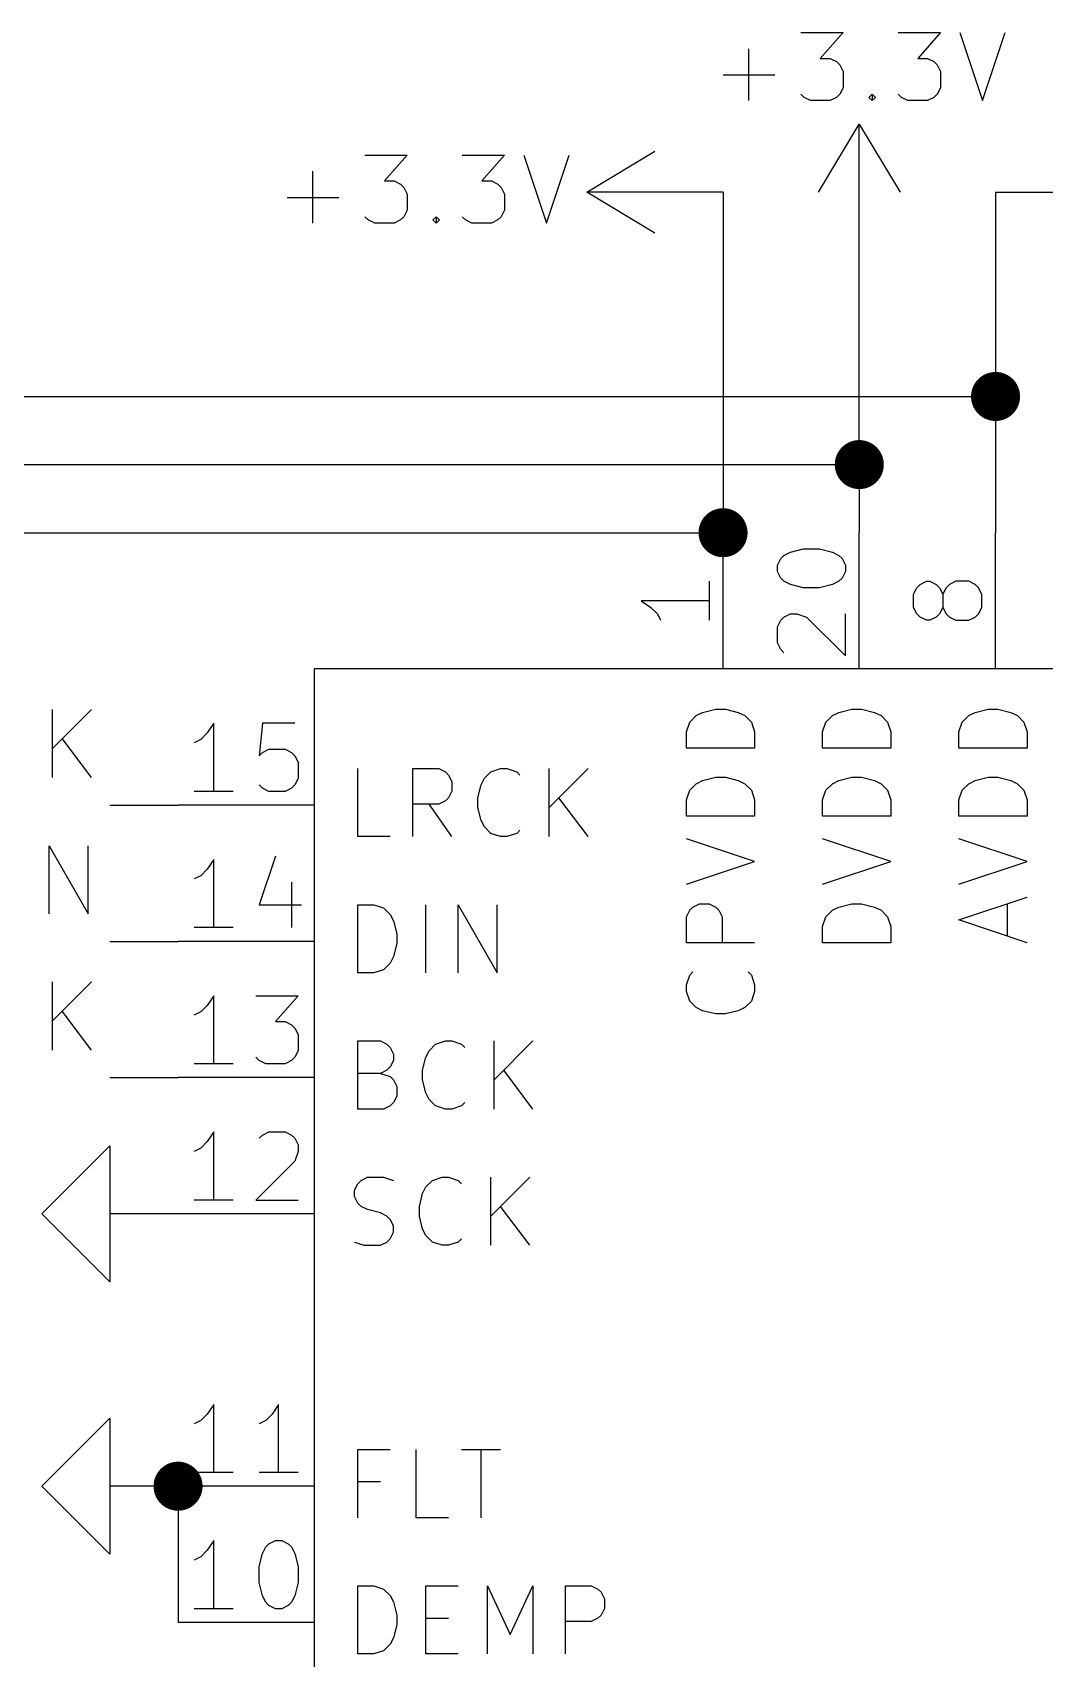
# Model space of a CAD drawing. Header units: inches. Extents: x 0.4 to 16.1, y -11.3 to -0.4.
# Drawn here: x 3.493 to 4.236, y -10.076 to -8.883 of the extents above; entities that cross this region are included whole.
import ezdxf

# ---------------------------------------------------------------- set-up
doc = ezdxf.new("R2010")
doc.units = ezdxf.units.IN
doc.header["$MEASUREMENT"] = 0
for name, color, linetype in [('GREENSIXTYFIVE', 129, 'CONTINUOUS'), ('LIGHTGREEN', 92, 'CONTINUOUS'), ('LIGHTRED', 12, 'CONTINUOUS'), ('RED', 14, 'CONTINUOUS'), ('REDSIX', 19, 'CONTINUOUS'), ('WHITE', 250, 'CONTINUOUS')]:
    doc.layers.add(name, color=color, linetype=linetype)

msp = doc.modelspace()

# ---------------------------------------------------------------- linework, layer by layer
at = {"layer": 'GREENSIXTYFIVE', "linetype": 'CONTINUOUS'}
for p, q in [((4.0571, -8.8828), (4.0881, -8.8828)), ((4.0571, -8.8828), (4.0881, -8.8828)), ((4.0881, -8.8828), (4.0714, -8.9019)), ((4.0881, -8.8828), (4.0714, -8.9019)), ((4.1286, -8.8828), (4.1595, -8.8828)), ((4.1286, -8.8828), (4.1595, -8.8828)), ((4.1595, -8.8828), (4.1429, -8.9019)), ((4.1595, -8.8828), (4.1429, -8.9019)), ((4.1738, -8.8828), (4.1905, -8.9328)), ((4.1738, -8.8828), (4.1905, -8.9328)), ((4.1905, -8.9328), (4.2071, -8.8828)), ((4.1905, -8.9328), (4.2071, -8.8828)), ((4.019, -8.9328), (4.019, -8.8947)), ((4.019, -8.9328), (4.019, -8.8947)), ((4.0714, -8.9019), (4.0786, -8.9019)), ((4.0714, -8.9019), (4.0786, -8.9019)), ((4.0786, -8.9019), (4.0833, -8.9042)), ((4.0786, -8.9019), (4.0833, -8.9042)), ((4.0833, -8.9042), (4.0857, -8.9066)), ((4.0833, -8.9042), (4.0857, -8.9066)), ((4.1429, -8.9019), (4.15, -8.9019)), ((4.1429, -8.9019), (4.15, -8.9019)), ((4.15, -8.9019), (4.1548, -8.9042)), ((4.15, -8.9019), (4.1548, -8.9042)), ((4.1548, -8.9042), (4.1571, -8.9066)), ((4.1548, -8.9042), (4.1571, -8.9066)), ((4, -8.9138), (4.0381, -8.9138)), ((4, -8.9138), (4.0381, -8.9138)), ((4.0857, -8.9066), (4.0881, -8.9114)), ((4.0857, -8.9066), (4.0881, -8.9114)), ((4.0881, -8.9114), (4.0881, -8.9233)), ((4.0881, -8.9114), (4.0881, -8.9233)), ((4.1571, -8.9066), (4.1595, -8.9114)), ((4.1571, -8.9066), (4.1595, -8.9114)), ((4.1595, -8.9114), (4.1595, -8.9233)), ((4.1595, -8.9114), (4.1595, -8.9233)), ((4.0595, -8.9304), (4.0571, -8.928)), ((4.0595, -8.9304), (4.0571, -8.928)), ((4.0857, -8.928), (4.0833, -8.9304)), ((4.0857, -8.928), (4.0833, -8.9304)), ((4.0881, -8.9233), (4.0857, -8.928)), ((4.0881, -8.9233), (4.0857, -8.928)), ((4.1071, -8.9304), (4.1095, -8.928)), ((4.1071, -8.9304), (4.1095, -8.928)), ((4.1095, -8.928), (4.1119, -8.9304)), ((4.1095, -8.928), (4.1095, -8.9328)), ((4.1095, -8.928), (4.1119, -8.9304)), ((4.1095, -8.928), (4.1095, -8.9328)), ((4.131, -8.9304), (4.1286, -8.928)), ((4.131, -8.9304), (4.1286, -8.928)), ((4.1571, -8.928), (4.1548, -8.9304)), ((4.1571, -8.928), (4.1548, -8.9304)), ((4.1595, -8.9233), (4.1571, -8.928)), ((4.1595, -8.9233), (4.1571, -8.928)), ((4.0643, -8.9328), (4.0595, -8.9304)), ((4.0643, -8.9328), (4.0595, -8.9304)), ((4.0786, -8.9328), (4.0643, -8.9328)), ((4.0786, -8.9328), (4.0643, -8.9328)), ((4.0833, -8.9304), (4.0786, -8.9328)), ((4.0833, -8.9304), (4.0786, -8.9328)), ((4.1095, -8.9328), (4.1071, -8.9304)), ((4.1095, -8.9328), (4.1071, -8.9304)), ((4.1119, -8.9304), (4.1095, -8.9328)), ((4.1119, -8.9304), (4.1095, -8.9328)), ((4.1357, -8.9328), (4.131, -8.9304)), ((4.1357, -8.9328), (4.131, -8.9304)), ((4.15, -8.9328), (4.1357, -8.9328)), ((4.15, -8.9328), (4.1357, -8.9328)), ((4.1548, -8.9304), (4.15, -8.9328)), ((4.1548, -8.9304), (4.15, -8.9328)), ((3.7371, -8.9728), (3.7681, -8.9728)), ((3.7371, -8.9728), (3.7681, -8.9728)), ((3.7681, -8.9728), (3.7514, -8.9918)), ((3.7681, -8.9728), (3.7514, -8.9918)), ((3.8086, -8.9728), (3.8395, -8.9728)), ((3.8086, -8.9728), (3.8395, -8.9728)), ((3.8395, -8.9728), (3.8229, -8.9918)), ((3.8395, -8.9728), (3.8229, -8.9918)), ((3.8538, -8.9728), (3.8705, -9.0228)), ((3.8538, -8.9728), (3.8705, -9.0228)), ((3.8705, -9.0228), (3.8871, -8.9728)), ((3.8705, -9.0228), (3.8871, -8.9728)), ((3.699, -9.0228), (3.699, -8.9847)), ((3.699, -9.0228), (3.699, -8.9847)), ((3.7514, -8.9918), (3.7586, -8.9918)), ((3.7514, -8.9918), (3.7586, -8.9918)), ((3.7586, -8.9918), (3.7633, -8.9942)), ((3.7586, -8.9918), (3.7633, -8.9942)), ((3.7633, -8.9942), (3.7657, -8.9966)), ((3.7633, -8.9942), (3.7657, -8.9966)), ((3.7657, -8.9966), (3.7681, -9.0014)), ((3.7657, -8.9966), (3.7681, -9.0014)), ((3.8229, -8.9918), (3.83, -8.9918)), ((3.8229, -8.9918), (3.83, -8.9918)), ((3.83, -8.9918), (3.8348, -8.9942)), ((3.83, -8.9918), (3.8348, -8.9942)), ((3.8348, -8.9942), (3.8371, -8.9966)), ((3.8348, -8.9942), (3.8371, -8.9966)), ((3.8371, -8.9966), (3.8395, -9.0014)), ((3.8371, -8.9966), (3.8395, -9.0014)), ((3.68, -9.0038), (3.7181, -9.0038)), ((3.68, -9.0038), (3.7181, -9.0038)), ((3.7681, -9.0014), (3.7681, -9.0133)), ((3.7681, -9.0014), (3.7681, -9.0133)), ((3.8395, -9.0014), (3.8395, -9.0133)), ((3.8395, -9.0014), (3.8395, -9.0133)), ((3.7395, -9.0204), (3.7371, -9.018)), ((3.7395, -9.0204), (3.7371, -9.018)), ((3.7443, -9.0228), (3.7395, -9.0204)), ((3.7443, -9.0228), (3.7395, -9.0204)), ((3.7586, -9.0228), (3.7443, -9.0228)), ((3.7586, -9.0228), (3.7443, -9.0228)), ((3.7633, -9.0204), (3.7586, -9.0228)), ((3.7633, -9.0204), (3.7586, -9.0228)), ((3.7657, -9.018), (3.7633, -9.0204)), ((3.7657, -9.018), (3.7633, -9.0204)), ((3.7681, -9.0133), (3.7657, -9.018)), ((3.7681, -9.0133), (3.7657, -9.018)), ((3.7871, -9.0204), (3.7895, -9.018)), ((3.7871, -9.0204), (3.7895, -9.018)), ((3.7895, -9.0228), (3.7871, -9.0204)), ((3.7895, -9.0228), (3.7871, -9.0204)), ((3.7895, -9.018), (3.7919, -9.0204)), ((3.7895, -9.018), (3.7895, -9.0228)), ((3.7895, -9.018), (3.7919, -9.0204)), ((3.7895, -9.018), (3.7895, -9.0228)), ((3.7919, -9.0204), (3.7895, -9.0228)), ((3.7919, -9.0204), (3.7895, -9.0228)), ((3.811, -9.0204), (3.8086, -9.018)), ((3.811, -9.0204), (3.8086, -9.018)), ((3.8157, -9.0228), (3.811, -9.0204)), ((3.8157, -9.0228), (3.811, -9.0204)), ((3.83, -9.0228), (3.8157, -9.0228)), ((3.83, -9.0228), (3.8157, -9.0228)), ((3.8348, -9.0204), (3.83, -9.0228)), ((3.8348, -9.0204), (3.83, -9.0228)), ((3.8371, -9.018), (3.8348, -9.0204)), ((3.8371, -9.018), (3.8348, -9.0204)), ((3.8395, -9.0133), (3.8371, -9.018)), ((3.8395, -9.0133), (3.8371, -9.018)), ((3.9803, -9.3843), (3.985, -9.3819)), ((3.9803, -9.3843), (3.985, -9.3819)), ((3.985, -9.3819), (3.9946, -9.3795)), ((3.985, -9.3819), (3.9946, -9.3795)), ((3.9946, -9.3795), (4.0017, -9.3795)), ((3.9946, -9.3795), (4.0017, -9.3795)), ((4.0017, -9.3795), (4.0112, -9.3819)), ((4.0017, -9.3795), (4.0112, -9.3819)), ((4.0112, -9.3819), (4.016, -9.3843)), ((4.0112, -9.3819), (4.016, -9.3843)), ((4.0803, -9.3843), (4.085, -9.3819)), ((4.0803, -9.3843), (4.085, -9.3819)), ((4.085, -9.3819), (4.0946, -9.3795)), ((4.085, -9.3819), (4.0946, -9.3795)), ((4.0946, -9.3795), (4.1017, -9.3795)), ((4.0946, -9.3795), (4.1017, -9.3795)), ((4.1017, -9.3795), (4.1112, -9.3819)), ((4.1017, -9.3795), (4.1112, -9.3819)), ((4.1112, -9.3819), (4.116, -9.3843)), ((4.1112, -9.3819), (4.116, -9.3843)), ((4.1803, -9.3843), (4.185, -9.3819)), ((4.1803, -9.3843), (4.185, -9.3819)), ((4.185, -9.3819), (4.1946, -9.3795)), ((4.185, -9.3819), (4.1946, -9.3795)), ((4.1946, -9.3795), (4.2017, -9.3795)), ((4.1946, -9.3795), (4.2017, -9.3795)), ((4.2017, -9.3795), (4.2112, -9.3819)), ((4.2017, -9.3795), (4.2112, -9.3819)), ((4.2112, -9.3819), (4.216, -9.3843)), ((4.2112, -9.3819), (4.216, -9.3843)), ((3.9731, -9.3962), (3.9755, -9.389)), ((3.9731, -9.3962), (3.9755, -9.389)), ((3.9755, -9.389), (3.9803, -9.3843)), ((3.9755, -9.389), (3.9803, -9.3843)), ((4.016, -9.3843), (4.0208, -9.389)), ((4.016, -9.3843), (4.0208, -9.389)), ((4.0208, -9.389), (4.0231, -9.3962)), ((4.0208, -9.389), (4.0231, -9.3962)), ((4.0731, -9.3962), (4.0755, -9.389)), ((4.0731, -9.3962), (4.0755, -9.389)), ((4.0755, -9.389), (4.0803, -9.3843)), ((4.0755, -9.389), (4.0803, -9.3843)), ((4.116, -9.3843), (4.1208, -9.389)), ((4.116, -9.3843), (4.1208, -9.389)), ((4.1208, -9.389), (4.1231, -9.3962)), ((4.1208, -9.389), (4.1231, -9.3962)), ((4.1731, -9.3962), (4.1755, -9.389)), ((4.1731, -9.3962), (4.1755, -9.389)), ((4.1755, -9.389), (4.1803, -9.3843)), ((4.1755, -9.389), (4.1803, -9.3843)), ((4.216, -9.3843), (4.2208, -9.389)), ((4.216, -9.3843), (4.2208, -9.389)), ((4.2208, -9.389), (4.2231, -9.3962)), ((4.2208, -9.389), (4.2231, -9.3962)), ((3.9731, -9.4081), (3.9731, -9.3962)), ((3.9731, -9.4081), (3.9731, -9.3962)), ((4.0231, -9.3962), (4.0231, -9.4081)), ((4.0231, -9.3962), (4.0231, -9.4081)), ((4.0731, -9.4081), (4.0731, -9.3962)), ((4.0731, -9.4081), (4.0731, -9.3962)), ((4.1231, -9.3962), (4.1231, -9.4081)), ((4.1231, -9.3962), (4.1231, -9.4081)), ((4.1731, -9.4081), (4.1731, -9.3962)), ((4.1731, -9.4081), (4.1731, -9.3962)), ((4.2231, -9.3962), (4.2231, -9.4081)), ((4.2231, -9.3962), (4.2231, -9.4081)), ((4.0231, -9.4081), (3.9731, -9.4081)), ((4.0231, -9.4081), (3.9731, -9.4081)), ((4.1231, -9.4081), (4.0731, -9.4081)), ((4.1231, -9.4081), (4.0731, -9.4081)), ((4.2231, -9.4081), (4.1731, -9.4081)), ((4.2231, -9.4081), (4.1731, -9.4081)), ((3.7319, -9.4731), (3.7319, -9.4231)), ((3.7319, -9.4731), (3.7319, -9.4231)), ((3.7724, -9.4731), (3.7724, -9.4231)), ((3.7724, -9.4231), (3.7914, -9.4231)), ((3.7724, -9.4731), (3.7724, -9.4231)), ((3.7724, -9.4231), (3.7914, -9.4231)), ((3.7914, -9.4231), (3.7962, -9.4255)), ((3.7914, -9.4231), (3.7962, -9.4255)), ((3.7962, -9.4255), (3.7986, -9.4279)), ((3.7962, -9.4255), (3.7986, -9.4279)), ((3.7986, -9.4279), (3.8009, -9.4327)), ((3.7986, -9.4279), (3.8009, -9.4327)), ((3.8248, -9.4303), (3.8295, -9.4255)), ((3.8248, -9.4303), (3.8295, -9.4255)), ((3.8295, -9.4255), (3.8367, -9.4231)), ((3.8295, -9.4255), (3.8367, -9.4231)), ((3.8367, -9.4231), (3.8414, -9.4231)), ((3.8367, -9.4231), (3.8414, -9.4231)), ((3.8414, -9.4231), (3.8486, -9.4255)), ((3.8414, -9.4231), (3.8486, -9.4255)), ((3.8486, -9.4255), (3.8509, -9.4279)), ((3.8486, -9.4255), (3.8509, -9.4279)), ((3.8724, -9.4731), (3.8724, -9.4231)), ((3.9009, -9.4231), (3.8724, -9.4517)), ((3.8724, -9.4731), (3.8724, -9.4231)), ((3.9009, -9.4231), (3.8724, -9.4517)), ((3.985, -9.4319), (3.9946, -9.4295)), ((3.985, -9.4319), (3.9946, -9.4295)), ((3.9946, -9.4295), (4.0017, -9.4295)), ((3.9946, -9.4295), (4.0017, -9.4295)), ((4.0017, -9.4295), (4.0112, -9.4319)), ((4.0017, -9.4295), (4.0112, -9.4319)), ((4.085, -9.4319), (4.0946, -9.4295)), ((4.085, -9.4319), (4.0946, -9.4295)), ((4.0946, -9.4295), (4.1017, -9.4295)), ((4.0946, -9.4295), (4.1017, -9.4295)), ((4.1017, -9.4295), (4.1112, -9.4319)), ((4.1017, -9.4295), (4.1112, -9.4319)), ((4.185, -9.4319), (4.1946, -9.4295)), ((4.185, -9.4319), (4.1946, -9.4295)), ((4.1946, -9.4295), (4.2017, -9.4295)), ((4.1946, -9.4295), (4.2017, -9.4295)), ((4.2017, -9.4295), (4.2112, -9.4319)), ((4.2017, -9.4295), (4.2112, -9.4319)), ((3.8009, -9.4398), (3.7986, -9.4446)), ((3.8009, -9.4398), (3.7986, -9.4446)), ((3.8009, -9.4327), (3.8009, -9.4398)), ((3.8009, -9.4327), (3.8009, -9.4398)), ((3.82, -9.4446), (3.8224, -9.435)), ((3.82, -9.4446), (3.8224, -9.435)), ((3.8224, -9.435), (3.8248, -9.4303)), ((3.8224, -9.435), (3.8248, -9.4303)), ((3.9731, -9.4462), (3.9755, -9.439)), ((3.9731, -9.4462), (3.9755, -9.439)), ((3.9755, -9.439), (3.9803, -9.4343)), ((3.9755, -9.439), (3.9803, -9.4343)), ((3.9803, -9.4343), (3.985, -9.4319)), ((3.9803, -9.4343), (3.985, -9.4319)), ((4.0112, -9.4319), (4.016, -9.4343)), ((4.0112, -9.4319), (4.016, -9.4343)), ((4.016, -9.4343), (4.0208, -9.439)), ((4.016, -9.4343), (4.0208, -9.439)), ((4.0208, -9.439), (4.0231, -9.4462)), ((4.0208, -9.439), (4.0231, -9.4462)), ((4.0731, -9.4462), (4.0755, -9.439)), ((4.0731, -9.4462), (4.0755, -9.439)), ((4.0755, -9.439), (4.0803, -9.4343)), ((4.0755, -9.439), (4.0803, -9.4343)), ((4.0803, -9.4343), (4.085, -9.4319)), ((4.0803, -9.4343), (4.085, -9.4319)), ((4.1112, -9.4319), (4.116, -9.4343)), ((4.1112, -9.4319), (4.116, -9.4343)), ((4.116, -9.4343), (4.1208, -9.439)), ((4.116, -9.4343), (4.1208, -9.439)), ((4.1208, -9.439), (4.1231, -9.4462)), ((4.1208, -9.439), (4.1231, -9.4462)), ((4.1731, -9.4462), (4.1755, -9.439)), ((4.1731, -9.4462), (4.1755, -9.439)), ((4.1755, -9.439), (4.1803, -9.4343)), ((4.1755, -9.439), (4.1803, -9.4343)), ((4.1803, -9.4343), (4.185, -9.4319)), ((4.1803, -9.4343), (4.185, -9.4319)), ((4.2112, -9.4319), (4.216, -9.4343)), ((4.2112, -9.4319), (4.216, -9.4343)), ((4.216, -9.4343), (4.2208, -9.439)), ((4.216, -9.4343), (4.2208, -9.439)), ((4.2208, -9.439), (4.2231, -9.4462)), ((4.2208, -9.439), (4.2231, -9.4462)), ((3.7914, -9.4493), (3.7724, -9.4493)), ((3.7914, -9.4493), (3.7724, -9.4493)), ((3.8009, -9.4731), (3.7843, -9.4493)), ((3.8009, -9.4731), (3.7843, -9.4493)), ((3.7962, -9.4469), (3.7914, -9.4493)), ((3.7962, -9.4469), (3.7914, -9.4493)), ((3.7986, -9.4446), (3.7962, -9.4469)), ((3.7986, -9.4446), (3.7962, -9.4469)), ((3.82, -9.4517), (3.82, -9.4446)), ((3.82, -9.4517), (3.82, -9.4446)), ((3.8224, -9.4612), (3.82, -9.4517)), ((3.8224, -9.4612), (3.82, -9.4517)), ((3.9009, -9.4731), (3.8795, -9.4446)), ((3.9009, -9.4731), (3.8795, -9.4446)), ((3.9731, -9.4581), (3.9731, -9.4462)), ((3.9731, -9.4581), (3.9731, -9.4462)), ((4.0231, -9.4462), (4.0231, -9.4581)), ((4.0231, -9.4462), (4.0231, -9.4581)), ((4.0731, -9.4581), (4.0731, -9.4462)), ((4.0731, -9.4581), (4.0731, -9.4462)), ((4.1231, -9.4462), (4.1231, -9.4581)), ((4.1231, -9.4462), (4.1231, -9.4581)), ((4.1731, -9.4581), (4.1731, -9.4462)), ((4.1731, -9.4581), (4.1731, -9.4462)), ((4.2231, -9.4462), (4.2231, -9.4581)), ((4.2231, -9.4462), (4.2231, -9.4581)), ((3.8248, -9.466), (3.8224, -9.4612)), ((3.8248, -9.466), (3.8224, -9.4612)), ((4.0231, -9.4581), (3.9731, -9.4581)), ((4.0231, -9.4581), (3.9731, -9.4581)), ((4.1231, -9.4581), (4.0731, -9.4581)), ((4.1231, -9.4581), (4.0731, -9.4581)), ((4.2231, -9.4581), (4.1731, -9.4581)), ((4.2231, -9.4581), (4.1731, -9.4581)), ((3.7557, -9.4731), (3.7319, -9.4731)), ((3.7557, -9.4731), (3.7319, -9.4731)), ((3.8295, -9.4708), (3.8248, -9.466)), ((3.8295, -9.4708), (3.8248, -9.466)), ((3.8367, -9.4731), (3.8295, -9.4708)), ((3.8367, -9.4731), (3.8295, -9.4708)), ((3.8414, -9.4731), (3.8367, -9.4731)), ((3.8414, -9.4731), (3.8367, -9.4731)), ((3.8486, -9.4708), (3.8414, -9.4731)), ((3.8486, -9.4708), (3.8414, -9.4731)), ((3.8509, -9.4684), (3.8486, -9.4708)), ((3.8509, -9.4684), (3.8486, -9.4708)), ((4.0231, -9.4914), (3.9731, -9.4748)), ((4.0231, -9.4914), (3.9731, -9.4748)), ((4.1231, -9.4914), (4.0731, -9.4748)), ((4.1231, -9.4914), (4.0731, -9.4748)), ((4.2231, -9.4914), (4.1731, -9.4748)), ((4.2231, -9.4914), (4.1731, -9.4748)), ((3.9731, -9.5081), (4.0231, -9.4914)), ((3.9731, -9.5081), (4.0231, -9.4914)), ((4.0731, -9.5081), (4.1231, -9.4914)), ((4.0731, -9.5081), (4.1231, -9.4914)), ((4.1731, -9.5081), (4.2231, -9.4914)), ((4.1731, -9.5081), (4.2231, -9.4914)), ((3.7319, -9.5731), (3.7319, -9.5231)), ((3.7319, -9.5231), (3.7438, -9.5231)), ((3.7319, -9.5731), (3.7319, -9.5231)), ((3.7319, -9.5231), (3.7438, -9.5231)), ((3.7438, -9.5231), (3.7509, -9.5255)), ((3.7438, -9.5231), (3.7509, -9.5255)), ((3.7819, -9.5731), (3.7819, -9.5231)), ((3.7819, -9.5731), (3.7819, -9.5231)), ((3.8057, -9.5731), (3.8057, -9.5231)), ((3.8057, -9.5231), (3.8343, -9.5731)), ((3.8057, -9.5731), (3.8057, -9.5231)), ((3.8057, -9.5231), (3.8343, -9.5731)), ((3.8343, -9.5731), (3.8343, -9.5231)), ((3.8343, -9.5731), (3.8343, -9.5231)), ((3.9755, -9.5271), (3.9779, -9.5248)), ((3.9755, -9.5271), (3.9779, -9.5248)), ((3.9779, -9.5248), (3.9827, -9.5224)), ((3.9779, -9.5248), (3.9827, -9.5224)), ((3.9827, -9.5224), (3.9898, -9.5224)), ((3.9827, -9.5224), (3.9898, -9.5224)), ((3.9898, -9.5224), (3.9946, -9.5248)), ((3.9898, -9.5224), (3.9946, -9.5248)), ((3.9946, -9.5248), (3.9969, -9.5271)), ((3.9946, -9.5248), (3.9969, -9.5271)), ((4.0803, -9.5271), (4.085, -9.5248)), ((4.0803, -9.5271), (4.085, -9.5248)), ((4.085, -9.5248), (4.0946, -9.5224)), ((4.085, -9.5248), (4.0946, -9.5224)), ((4.0946, -9.5224), (4.1017, -9.5224)), ((4.0946, -9.5224), (4.1017, -9.5224)), ((4.1017, -9.5224), (4.1112, -9.5248)), ((4.1017, -9.5224), (4.1112, -9.5248)), ((4.1112, -9.5248), (4.116, -9.5271)), ((4.1112, -9.5248), (4.116, -9.5271)), ((4.1731, -9.5343), (4.2231, -9.5176)), ((4.1731, -9.5343), (4.2231, -9.5176)), ((4.2088, -9.5462), (4.2088, -9.5224)), ((4.2088, -9.5462), (4.2088, -9.5224)), ((3.7509, -9.5255), (3.7557, -9.5303)), ((3.7509, -9.5255), (3.7557, -9.5303)), ((3.7557, -9.5303), (3.7581, -9.535)), ((3.7557, -9.5303), (3.7581, -9.535)), ((3.7581, -9.535), (3.7605, -9.5446)), ((3.7581, -9.535), (3.7605, -9.5446)), ((3.9731, -9.5319), (3.9755, -9.5271)), ((3.9731, -9.5319), (3.9755, -9.5271)), ((3.9731, -9.551), (3.9731, -9.5319)), ((3.9731, -9.551), (3.9731, -9.5319)), ((3.9969, -9.5271), (3.9993, -9.5319)), ((3.9969, -9.5271), (3.9993, -9.5319)), ((3.9993, -9.5319), (3.9993, -9.551)), ((3.9993, -9.5319), (3.9993, -9.551)), ((4.0731, -9.539), (4.0755, -9.5319)), ((4.0731, -9.539), (4.0755, -9.5319)), ((4.0755, -9.5319), (4.0803, -9.5271)), ((4.0755, -9.5319), (4.0803, -9.5271)), ((4.116, -9.5271), (4.1208, -9.5319)), ((4.116, -9.5271), (4.1208, -9.5319)), ((4.1208, -9.5319), (4.1231, -9.539)), ((4.1208, -9.5319), (4.1231, -9.539)), ((4.2231, -9.551), (4.1731, -9.5343)), ((4.2231, -9.551), (4.1731, -9.5343)), ((3.7605, -9.5446), (3.7605, -9.5517)), ((3.7605, -9.5446), (3.7605, -9.5517)), ((4.0731, -9.551), (4.0731, -9.539)), ((4.0731, -9.551), (4.0731, -9.539)), ((4.1231, -9.539), (4.1231, -9.551)), ((4.1231, -9.539), (4.1231, -9.551)), ((3.7581, -9.5612), (3.7557, -9.566)), ((3.7581, -9.5612), (3.7557, -9.566)), ((3.7605, -9.5517), (3.7581, -9.5612)), ((3.7605, -9.5517), (3.7581, -9.5612)), ((4.0231, -9.551), (3.9731, -9.551)), ((4.0231, -9.551), (3.9731, -9.551)), ((4.1231, -9.551), (4.0731, -9.551)), ((4.1231, -9.551), (4.0731, -9.551)), ((3.7438, -9.5731), (3.7319, -9.5731)), ((3.7438, -9.5731), (3.7319, -9.5731)), ((3.7509, -9.5708), (3.7438, -9.5731)), ((3.7509, -9.5708), (3.7438, -9.5731)), ((3.7557, -9.566), (3.7509, -9.5708)), ((3.7557, -9.566), (3.7509, -9.5708)), ((3.9755, -9.5748), (3.9779, -9.5724)), ((3.9755, -9.5748), (3.9779, -9.5724)), ((4.0184, -9.5724), (4.0208, -9.5748)), ((4.0184, -9.5724), (4.0208, -9.5748)), ((3.9731, -9.5819), (3.9755, -9.5748)), ((3.9731, -9.5819), (3.9755, -9.5748)), ((3.9731, -9.5867), (3.9731, -9.5819)), ((3.9731, -9.5867), (3.9731, -9.5819)), ((4.0208, -9.5748), (4.0231, -9.5819)), ((4.0208, -9.5748), (4.0231, -9.5819)), ((4.0231, -9.5819), (4.0231, -9.5867)), ((4.0231, -9.5819), (4.0231, -9.5867)), ((3.9755, -9.5938), (3.9731, -9.5867)), ((3.9755, -9.5938), (3.9731, -9.5867)), ((3.9803, -9.5986), (3.9755, -9.5938)), ((3.9803, -9.5986), (3.9755, -9.5938)), ((4.0208, -9.5938), (4.016, -9.5986)), ((4.0208, -9.5938), (4.016, -9.5986)), ((4.0231, -9.5867), (4.0208, -9.5938)), ((4.0231, -9.5867), (4.0208, -9.5938)), ((3.985, -9.601), (3.9803, -9.5986)), ((3.985, -9.601), (3.9803, -9.5986)), ((3.9946, -9.6033), (3.985, -9.601)), ((3.9946, -9.6033), (3.985, -9.601)), ((4.0017, -9.6033), (3.9946, -9.6033)), ((4.0017, -9.6033), (3.9946, -9.6033)), ((4.0112, -9.601), (4.0017, -9.6033)), ((4.0112, -9.601), (4.0017, -9.6033)), ((4.016, -9.5986), (4.0112, -9.601)), ((4.016, -9.5986), (4.0112, -9.601)), ((3.7319, -9.6731), (3.7319, -9.6231)), ((3.7319, -9.6231), (3.7486, -9.6231)), ((3.7319, -9.6731), (3.7319, -9.6231)), ((3.7319, -9.6231), (3.7486, -9.6231)), ((3.7486, -9.6231), (3.7533, -9.6255)), ((3.7486, -9.6231), (3.7533, -9.6255)), ((3.7533, -9.6255), (3.7557, -9.6279)), ((3.7533, -9.6255), (3.7557, -9.6279)), ((3.7557, -9.6279), (3.7581, -9.6327)), ((3.7557, -9.6279), (3.7581, -9.6327)), ((3.7581, -9.6327), (3.7581, -9.6374)), ((3.7581, -9.6327), (3.7581, -9.6374)), ((3.7819, -9.635), (3.7843, -9.6303)), ((3.7819, -9.635), (3.7843, -9.6303)), ((3.7843, -9.6303), (3.789, -9.6255)), ((3.7843, -9.6303), (3.789, -9.6255)), ((3.789, -9.6255), (3.7962, -9.6231)), ((3.789, -9.6255), (3.7962, -9.6231)), ((3.7962, -9.6231), (3.8009, -9.6231)), ((3.7962, -9.6231), (3.8009, -9.6231)), ((3.8009, -9.6231), (3.8081, -9.6255)), ((3.8009, -9.6231), (3.8081, -9.6255)), ((3.8081, -9.6255), (3.8105, -9.6279)), ((3.8081, -9.6255), (3.8105, -9.6279)), ((3.8319, -9.6731), (3.8319, -9.6231)), ((3.8605, -9.6231), (3.8319, -9.6517)), ((3.8319, -9.6731), (3.8319, -9.6231)), ((3.8605, -9.6231), (3.8319, -9.6517)), ((3.7533, -9.6446), (3.7486, -9.6469)), ((3.7533, -9.6446), (3.7486, -9.6469)), ((3.7557, -9.6422), (3.7533, -9.6446)), ((3.7557, -9.6422), (3.7533, -9.6446)), ((3.7581, -9.6374), (3.7557, -9.6422)), ((3.7581, -9.6374), (3.7557, -9.6422)), ((3.7795, -9.6446), (3.7819, -9.635)), ((3.7795, -9.6446), (3.7819, -9.635)), ((3.7795, -9.6517), (3.7795, -9.6446)), ((3.7795, -9.6517), (3.7795, -9.6446)), ((3.8605, -9.6731), (3.839, -9.6446)), ((3.8605, -9.6731), (3.839, -9.6446)), ((3.7486, -9.6469), (3.7319, -9.6469)), ((3.7486, -9.6469), (3.7319, -9.6469)), ((3.7486, -9.6469), (3.7557, -9.6493)), ((3.7486, -9.6469), (3.7557, -9.6493)), ((3.7557, -9.6493), (3.7581, -9.6517)), ((3.7557, -9.6493), (3.7581, -9.6517)), ((3.7581, -9.6517), (3.7605, -9.6565)), ((3.7581, -9.6517), (3.7605, -9.6565)), ((3.7605, -9.6565), (3.7605, -9.6636)), ((3.7605, -9.6565), (3.7605, -9.6636)), ((3.7819, -9.6612), (3.7795, -9.6517)), ((3.7819, -9.6612), (3.7795, -9.6517)), ((3.7581, -9.6684), (3.7557, -9.6708)), ((3.7581, -9.6684), (3.7557, -9.6708)), ((3.7605, -9.6636), (3.7581, -9.6684)), ((3.7605, -9.6636), (3.7581, -9.6684)), ((3.7843, -9.666), (3.7819, -9.6612)), ((3.7843, -9.666), (3.7819, -9.6612)), ((3.789, -9.6708), (3.7843, -9.666)), ((3.789, -9.6708), (3.7843, -9.666)), ((3.8105, -9.6684), (3.8081, -9.6708)), ((3.8105, -9.6684), (3.8081, -9.6708)), ((3.7509, -9.6731), (3.7319, -9.6731)), ((3.7509, -9.6731), (3.7319, -9.6731)), ((3.7557, -9.6708), (3.7509, -9.6731)), ((3.7557, -9.6708), (3.7509, -9.6731)), ((3.7962, -9.6731), (3.789, -9.6708)), ((3.7962, -9.6731), (3.789, -9.6708)), ((3.8009, -9.6731), (3.7962, -9.6731)), ((3.8009, -9.6731), (3.7962, -9.6731)), ((3.8081, -9.6708), (3.8009, -9.6731)), ((3.8081, -9.6708), (3.8009, -9.6731)), ((3.7295, -9.7327), (3.7319, -9.7279)), ((3.7295, -9.7327), (3.7319, -9.7279)), ((3.7319, -9.7279), (3.7343, -9.7255)), ((3.7319, -9.7279), (3.7343, -9.7255)), ((3.7343, -9.7255), (3.739, -9.7231)), ((3.7343, -9.7255), (3.739, -9.7231)), ((3.739, -9.7231), (3.7509, -9.7231)), ((3.739, -9.7231), (3.7509, -9.7231)), ((3.7509, -9.7231), (3.7581, -9.7255)), ((3.7509, -9.7231), (3.7581, -9.7255)), ((3.7819, -9.7303), (3.7867, -9.7255)), ((3.7819, -9.7303), (3.7867, -9.7255)), ((3.7867, -9.7255), (3.7938, -9.7231)), ((3.7867, -9.7255), (3.7938, -9.7231)), ((3.7938, -9.7231), (3.7986, -9.7231)), ((3.7938, -9.7231), (3.7986, -9.7231)), ((3.7986, -9.7231), (3.8057, -9.7255)), ((3.7986, -9.7231), (3.8057, -9.7255)), ((3.8057, -9.7255), (3.8081, -9.7279)), ((3.8057, -9.7255), (3.8081, -9.7279)), ((3.8295, -9.7731), (3.8295, -9.7231)), ((3.8581, -9.7231), (3.8295, -9.7517)), ((3.8295, -9.7731), (3.8295, -9.7231)), ((3.8581, -9.7231), (3.8295, -9.7517)), ((3.7295, -9.7374), (3.7295, -9.7327)), ((3.7295, -9.7374), (3.7295, -9.7327)), ((3.7319, -9.7422), (3.7295, -9.7374)), ((3.7319, -9.7422), (3.7295, -9.7374)), ((3.7771, -9.7446), (3.7795, -9.735)), ((3.7771, -9.7446), (3.7795, -9.735)), ((3.7795, -9.735), (3.7819, -9.7303)), ((3.7795, -9.735), (3.7819, -9.7303)), ((3.7343, -9.7446), (3.7319, -9.7422)), ((3.7343, -9.7446), (3.7319, -9.7422)), ((3.739, -9.7469), (3.7343, -9.7446)), ((3.739, -9.7469), (3.7343, -9.7446)), ((3.7486, -9.7493), (3.739, -9.7469)), ((3.7486, -9.7493), (3.739, -9.7469)), ((3.7533, -9.7517), (3.7486, -9.7493)), ((3.7533, -9.7517), (3.7486, -9.7493)), ((3.7557, -9.7541), (3.7533, -9.7517)), ((3.7557, -9.7541), (3.7533, -9.7517)), ((3.7771, -9.7517), (3.7771, -9.7446)), ((3.7771, -9.7517), (3.7771, -9.7446)), ((3.7795, -9.7612), (3.7771, -9.7517)), ((3.7795, -9.7612), (3.7771, -9.7517)), ((3.8581, -9.7731), (3.8367, -9.7446)), ((3.8581, -9.7731), (3.8367, -9.7446)), ((3.7581, -9.7588), (3.7557, -9.7541)), ((3.7581, -9.7588), (3.7557, -9.7541)), ((3.7557, -9.7684), (3.7581, -9.7636)), ((3.7557, -9.7684), (3.7581, -9.7636)), ((3.7581, -9.7636), (3.7581, -9.7588)), ((3.7581, -9.7636), (3.7581, -9.7588)), ((3.7819, -9.766), (3.7795, -9.7612)), ((3.7819, -9.766), (3.7795, -9.7612)), ((3.7295, -9.7708), (3.7367, -9.7731)), ((3.7295, -9.7708), (3.7367, -9.7731)), ((3.7367, -9.7731), (3.7486, -9.7731)), ((3.7367, -9.7731), (3.7486, -9.7731)), ((3.7486, -9.7731), (3.7533, -9.7708)), ((3.7486, -9.7731), (3.7533, -9.7708)), ((3.7533, -9.7708), (3.7557, -9.7684)), ((3.7533, -9.7708), (3.7557, -9.7684)), ((3.7867, -9.7708), (3.7819, -9.766)), ((3.7867, -9.7708), (3.7819, -9.766)), ((3.7938, -9.7731), (3.7867, -9.7708)), ((3.7938, -9.7731), (3.7867, -9.7708)), ((3.7986, -9.7731), (3.7938, -9.7731)), ((3.7986, -9.7731), (3.7938, -9.7731)), ((3.8057, -9.7708), (3.7986, -9.7731)), ((3.8057, -9.7708), (3.7986, -9.7731)), ((3.8081, -9.7684), (3.8057, -9.7708)), ((3.8081, -9.7684), (3.8057, -9.7708)), ((3.7319, -9.9731), (3.7319, -9.9231)), ((3.7319, -9.9231), (3.7557, -9.9231)), ((3.7319, -9.9731), (3.7319, -9.9231)), ((3.7319, -9.9231), (3.7557, -9.9231)), ((3.7748, -9.9731), (3.7748, -9.9231)), ((3.7748, -9.9731), (3.7748, -9.9231)), ((3.8081, -9.9231), (3.8367, -9.9231)), ((3.8081, -9.9231), (3.8367, -9.9231)), ((3.8224, -9.9731), (3.8224, -9.9231)), ((3.8224, -9.9731), (3.8224, -9.9231)), ((3.7486, -9.9469), (3.7319, -9.9469)), ((3.7486, -9.9469), (3.7319, -9.9469)), ((3.7986, -9.9731), (3.7748, -9.9731)), ((3.7986, -9.9731), (3.7748, -9.9731)), ((3.7319, -10.0731), (3.7319, -10.0231)), ((3.7319, -10.0231), (3.7438, -10.0231)), ((3.7319, -10.0731), (3.7319, -10.0231)), ((3.7319, -10.0231), (3.7438, -10.0231)), ((3.7438, -10.0231), (3.7509, -10.0255)), ((3.7438, -10.0231), (3.7509, -10.0255)), ((3.7509, -10.0255), (3.7557, -10.0303)), ((3.7509, -10.0255), (3.7557, -10.0303)), ((3.7819, -10.0731), (3.7819, -10.0231)), ((3.7819, -10.0231), (3.8057, -10.0231)), ((3.7819, -10.0731), (3.7819, -10.0231)), ((3.7819, -10.0231), (3.8057, -10.0231)), ((3.8271, -10.0731), (3.8271, -10.0231)), ((3.8271, -10.0231), (3.8438, -10.0588)), ((3.8271, -10.0731), (3.8271, -10.0231)), ((3.8271, -10.0231), (3.8438, -10.0588)), ((3.8438, -10.0588), (3.8605, -10.0231)), ((3.8438, -10.0588), (3.8605, -10.0231)), ((3.8605, -10.0231), (3.8605, -10.0731)), ((3.8605, -10.0231), (3.8605, -10.0731)), ((3.8843, -10.0731), (3.8843, -10.0231)), ((3.8843, -10.0231), (3.9033, -10.0231)), ((3.8843, -10.0731), (3.8843, -10.0231)), ((3.8843, -10.0231), (3.9033, -10.0231)), ((3.9033, -10.0231), (3.9081, -10.0255)), ((3.9033, -10.0231), (3.9081, -10.0255)), ((3.9081, -10.0255), (3.9105, -10.0279)), ((3.9081, -10.0255), (3.9105, -10.0279)), ((3.7557, -10.0303), (3.7581, -10.035)), ((3.7557, -10.0303), (3.7581, -10.035)), ((3.7581, -10.035), (3.7605, -10.0446)), ((3.7581, -10.035), (3.7605, -10.0446)), ((3.9105, -10.0279), (3.9129, -10.0327)), ((3.9105, -10.0279), (3.9129, -10.0327)), ((3.9129, -10.0327), (3.9129, -10.0398)), ((3.9129, -10.0327), (3.9129, -10.0398)), ((3.7605, -10.0446), (3.7605, -10.0517)), ((3.7605, -10.0446), (3.7605, -10.0517)), ((3.7819, -10.0469), (3.7986, -10.0469)), ((3.7819, -10.0469), (3.7986, -10.0469)), ((3.9033, -10.0493), (3.8843, -10.0493)), ((3.9033, -10.0493), (3.8843, -10.0493)), ((3.9081, -10.0469), (3.9033, -10.0493)), ((3.9081, -10.0469), (3.9033, -10.0493)), ((3.9105, -10.0446), (3.9081, -10.0469)), ((3.9105, -10.0446), (3.9081, -10.0469)), ((3.9129, -10.0398), (3.9105, -10.0446)), ((3.9129, -10.0398), (3.9105, -10.0446)), ((3.7581, -10.0612), (3.7557, -10.066)), ((3.7581, -10.0612), (3.7557, -10.066)), ((3.7605, -10.0517), (3.7581, -10.0612)), ((3.7605, -10.0517), (3.7581, -10.0612)), ((3.7438, -10.0731), (3.7319, -10.0731)), ((3.7438, -10.0731), (3.7319, -10.0731)), ((3.7509, -10.0708), (3.7438, -10.0731)), ((3.7509, -10.0708), (3.7438, -10.0731)), ((3.7557, -10.066), (3.7509, -10.0708)), ((3.7557, -10.066), (3.7509, -10.0708)), ((3.8057, -10.0731), (3.7819, -10.0731)), ((3.8057, -10.0731), (3.7819, -10.0731))]:
    msp.add_line(p, q, dxfattribs=at)
at = {"layer": 'LIGHTGREEN', "linetype": 'CONTINUOUS'}
for p, q in [((4, -9), (4, -9.25)), ((4.2, -9), (4.2, -9.15)), ((4.1, -9.2), (4.1, -9.05)), ((1.9, -9.15), (4.2, -9.15)), ((4.2, -9.15), (4.2, -9.25)), ((2.5, -9.2), (4.1, -9.2)), ((4.1, -9.2), (4.1, -9.25)), ((3.1, -9.25), (4, -9.25)), ((3.55, -9.45), (3.6, -9.45)), ((3.55, -9.55), (3.6, -9.55)), ((3.55, -9.65), (3.6, -9.65)), ((3.6, -9.95), (3.6, -10.05))]:
    msp.add_line(p, q, dxfattribs=at)
at = {"layer": 'LIGHTGREEN', "const_width": 0.018}
for points in [[(4.191, -9.15, 1), (4.209, -9.15, 1)], [(4.091, -9.2, 1), (4.109, -9.2, 1)], [(3.991, -9.25, 1), (4.009, -9.25, 1)], [(3.591, -9.95, 1), (3.609, -9.95, 1)]]:
    msp.add_lwpolyline(points, format="xyb", close=True, dxfattribs=at)
at = {"layer": 'LIGHTRED', "linetype": 'CONTINUOUS'}
for p, q in [((4.0494, -9.2643), (4.0589, -9.2619)), ((4.0494, -9.2643), (4.0589, -9.2619)), ((4.0589, -9.2619), (4.0708, -9.2619)), ((4.0589, -9.2619), (4.0708, -9.2619)), ((4.0708, -9.2619), (4.0804, -9.2643)), ((4.0708, -9.2619), (4.0804, -9.2643)), ((4.0399, -9.2738), (4.0423, -9.269)), ((4.0399, -9.2738), (4.0423, -9.269)), ((4.0399, -9.2786), (4.0399, -9.2738)), ((4.0399, -9.2786), (4.0399, -9.2738)), ((4.0423, -9.269), (4.0446, -9.2667)), ((4.0423, -9.269), (4.0446, -9.2667)), ((4.0446, -9.2667), (4.0494, -9.2643)), ((4.0446, -9.2667), (4.0494, -9.2643)), ((4.0804, -9.2643), (4.0851, -9.2667)), ((4.0804, -9.2643), (4.0851, -9.2667)), ((4.0851, -9.2667), (4.0875, -9.269)), ((4.0851, -9.2667), (4.0875, -9.269)), ((4.0875, -9.269), (4.0899, -9.2738)), ((4.0875, -9.269), (4.0899, -9.2738)), ((4.0899, -9.2738), (4.0899, -9.2786)), ((4.0899, -9.2738), (4.0899, -9.2786)), ((3.9899, -9.2857), (3.9899, -9.3143)), ((3.9899, -9.2857), (3.9899, -9.3143)), ((4.0423, -9.2833), (4.0399, -9.2786)), ((4.0423, -9.2833), (4.0399, -9.2786)), ((4.0446, -9.2857), (4.0423, -9.2833)), ((4.0446, -9.2857), (4.0423, -9.2833)), ((4.0494, -9.2881), (4.0446, -9.2857)), ((4.0494, -9.2881), (4.0446, -9.2857)), ((4.0851, -9.2857), (4.0804, -9.2881)), ((4.0851, -9.2857), (4.0804, -9.2881)), ((4.0875, -9.2833), (4.0851, -9.2857)), ((4.0875, -9.2833), (4.0851, -9.2857)), ((4.0899, -9.2786), (4.0875, -9.2833)), ((4.0899, -9.2786), (4.0875, -9.2833)), ((4.1446, -9.2881), (4.1494, -9.2857)), ((4.1446, -9.2881), (4.1494, -9.2857)), ((4.1494, -9.2857), (4.1518, -9.2857)), ((4.1494, -9.2857), (4.1518, -9.2857)), ((4.1518, -9.2857), (4.1565, -9.2881)), ((4.1518, -9.2857), (4.1565, -9.2881)), ((4.1708, -9.2857), (4.1661, -9.2881)), ((4.1708, -9.2857), (4.1661, -9.2881)), ((4.1804, -9.2857), (4.1708, -9.2857)), ((4.1804, -9.2857), (4.1708, -9.2857)), ((4.1851, -9.2881), (4.1804, -9.2857)), ((4.1851, -9.2881), (4.1804, -9.2857)), ((4.0589, -9.2905), (4.0494, -9.2881)), ((4.0589, -9.2905), (4.0494, -9.2881)), ((4.0708, -9.2905), (4.0589, -9.2905)), ((4.0708, -9.2905), (4.0589, -9.2905)), ((4.0804, -9.2881), (4.0708, -9.2905)), ((4.0804, -9.2881), (4.0708, -9.2905)), ((4.1399, -9.2952), (4.1423, -9.2905)), ((4.1399, -9.2952), (4.1423, -9.2905)), ((4.1399, -9.3048), (4.1399, -9.2952)), ((4.1399, -9.3048), (4.1399, -9.2952)), ((4.1423, -9.2905), (4.1446, -9.2881)), ((4.1423, -9.2905), (4.1446, -9.2881)), ((4.1565, -9.2881), (4.1589, -9.2905)), ((4.1565, -9.2881), (4.1589, -9.2905)), ((4.1589, -9.2905), (4.1613, -9.2952)), ((4.1589, -9.2905), (4.1613, -9.2952)), ((4.1637, -9.2905), (4.1613, -9.2952)), ((4.1637, -9.2905), (4.1613, -9.2952)), ((4.1613, -9.2952), (4.1613, -9.3048)), ((4.1613, -9.2952), (4.1613, -9.3048)), ((4.1661, -9.2881), (4.1637, -9.2905)), ((4.1661, -9.2881), (4.1637, -9.2905)), ((4.1875, -9.2905), (4.1851, -9.2881)), ((4.1875, -9.2905), (4.1851, -9.2881)), ((4.1899, -9.2952), (4.1875, -9.2905)), ((4.1899, -9.2952), (4.1875, -9.2905)), ((4.1899, -9.3048), (4.1899, -9.2952)), ((4.1899, -9.3048), (4.1899, -9.2952)), ((3.9899, -9.3), (3.9399, -9.3)), ((3.9399, -9.3), (3.947, -9.3048)), ((3.9899, -9.3), (3.9399, -9.3)), ((3.9399, -9.3), (3.947, -9.3048)), ((3.947, -9.3048), (3.9518, -9.3095)), ((3.947, -9.3048), (3.9518, -9.3095)), ((3.9518, -9.3095), (3.9542, -9.3143)), ((3.9518, -9.3095), (3.9542, -9.3143)), ((4.0446, -9.3119), (4.0494, -9.3095)), ((4.0446, -9.3119), (4.0494, -9.3095)), ((4.0494, -9.3095), (4.0542, -9.3095)), ((4.0494, -9.3095), (4.0542, -9.3095)), ((4.0542, -9.3095), (4.0613, -9.3119)), ((4.0542, -9.3095), (4.0613, -9.3119)), ((4.0899, -9.3405), (4.0899, -9.3095)), ((4.0899, -9.3405), (4.0899, -9.3095)), ((4.1423, -9.3095), (4.1399, -9.3048)), ((4.1423, -9.3095), (4.1399, -9.3048)), ((4.1446, -9.3119), (4.1423, -9.3095)), ((4.1446, -9.3119), (4.1423, -9.3095)), ((4.1589, -9.3095), (4.1565, -9.3119)), ((4.1589, -9.3095), (4.1565, -9.3119)), ((4.1613, -9.3048), (4.1589, -9.3095)), ((4.1613, -9.3048), (4.1589, -9.3095)), ((4.1613, -9.3048), (4.1637, -9.3095)), ((4.1613, -9.3048), (4.1637, -9.3095)), ((4.1637, -9.3095), (4.1661, -9.3119)), ((4.1637, -9.3095), (4.1661, -9.3119)), ((4.1851, -9.3119), (4.1875, -9.3095)), ((4.1851, -9.3119), (4.1875, -9.3095)), ((4.1875, -9.3095), (4.1899, -9.3048)), ((4.1875, -9.3095), (4.1899, -9.3048)), ((4.0399, -9.319), (4.0423, -9.3143)), ((4.0399, -9.319), (4.0423, -9.3143)), ((4.0399, -9.3309), (4.0399, -9.319)), ((4.0399, -9.3309), (4.0399, -9.319)), ((4.0423, -9.3143), (4.0446, -9.3119)), ((4.0423, -9.3143), (4.0446, -9.3119)), ((4.0613, -9.3119), (4.0899, -9.3405)), ((4.0613, -9.3119), (4.0899, -9.3405)), ((4.1494, -9.3143), (4.1446, -9.3119)), ((4.1494, -9.3143), (4.1446, -9.3119)), ((4.1518, -9.3143), (4.1494, -9.3143)), ((4.1518, -9.3143), (4.1494, -9.3143)), ((4.1565, -9.3119), (4.1518, -9.3143)), ((4.1565, -9.3119), (4.1518, -9.3143)), ((4.1661, -9.3119), (4.1708, -9.3143)), ((4.1661, -9.3119), (4.1708, -9.3143)), ((4.1708, -9.3143), (4.1804, -9.3143)), ((4.1708, -9.3143), (4.1804, -9.3143)), ((4.1804, -9.3143), (4.1851, -9.3119)), ((4.1804, -9.3143), (4.1851, -9.3119)), ((4.0423, -9.3357), (4.0399, -9.3309)), ((4.0423, -9.3357), (4.0399, -9.3309)), ((4.0446, -9.3381), (4.0423, -9.3357)), ((4.0446, -9.3381), (4.0423, -9.3357)), ((3.6262, -9.3899), (3.6214, -9.397)), ((3.6262, -9.3899), (3.6214, -9.397)), ((3.6262, -9.4399), (3.6262, -9.3899)), ((3.6262, -9.4399), (3.6262, -9.3899)), ((3.6619, -9.3899), (3.6595, -9.4137)), ((3.6619, -9.3899), (3.6595, -9.4137)), ((3.6857, -9.3899), (3.6619, -9.3899)), ((3.6857, -9.3899), (3.6619, -9.3899)), ((3.6167, -9.4018), (3.6119, -9.4042)), ((3.6167, -9.4018), (3.6119, -9.4042)), ((3.6214, -9.397), (3.6167, -9.4018)), ((3.6214, -9.397), (3.6167, -9.4018)), ((3.6595, -9.4137), (3.6619, -9.4113)), ((3.6595, -9.4137), (3.6619, -9.4113)), ((3.6619, -9.4113), (3.6667, -9.4089)), ((3.6619, -9.4113), (3.6667, -9.4089)), ((3.6667, -9.4089), (3.6786, -9.4089)), ((3.6667, -9.4089), (3.6786, -9.4089)), ((3.6786, -9.4089), (3.6833, -9.4113)), ((3.6786, -9.4089), (3.6833, -9.4113)), ((3.6833, -9.4113), (3.6857, -9.4137)), ((3.6833, -9.4113), (3.6857, -9.4137)), ((3.6857, -9.4137), (3.6881, -9.4184)), ((3.6857, -9.4137), (3.6881, -9.4184)), ((3.6881, -9.4184), (3.6881, -9.4304)), ((3.6881, -9.4184), (3.6881, -9.4304)), ((3.6405, -9.4399), (3.6119, -9.4399)), ((3.6405, -9.4399), (3.6119, -9.4399)), ((3.6619, -9.4375), (3.6595, -9.4351)), ((3.6619, -9.4375), (3.6595, -9.4351)), ((3.6667, -9.4399), (3.6619, -9.4375)), ((3.6667, -9.4399), (3.6619, -9.4375)), ((3.6786, -9.4399), (3.6667, -9.4399)), ((3.6786, -9.4399), (3.6667, -9.4399)), ((3.6833, -9.4375), (3.6786, -9.4399)), ((3.6833, -9.4375), (3.6786, -9.4399)), ((3.6857, -9.4351), (3.6833, -9.4375)), ((3.6857, -9.4351), (3.6833, -9.4375)), ((3.6881, -9.4304), (3.6857, -9.4351)), ((3.6881, -9.4304), (3.6857, -9.4351)), ((3.6714, -9.4875), (3.6595, -9.5232)), ((3.6714, -9.4875), (3.6595, -9.5232)), ((3.6214, -9.497), (3.6167, -9.5018)), ((3.6214, -9.497), (3.6167, -9.5018)), ((3.6262, -9.4899), (3.6214, -9.497)), ((3.6262, -9.4899), (3.6214, -9.497)), ((3.6262, -9.5399), (3.6262, -9.4899)), ((3.6262, -9.5399), (3.6262, -9.4899)), ((3.6167, -9.5018), (3.6119, -9.5042)), ((3.6167, -9.5018), (3.6119, -9.5042)), ((3.6833, -9.5065), (3.6833, -9.5399)), ((3.6833, -9.5065), (3.6833, -9.5399)), ((3.6595, -9.5232), (3.6905, -9.5232)), ((3.6595, -9.5232), (3.6905, -9.5232)), ((3.6405, -9.5399), (3.6119, -9.5399)), ((3.6405, -9.5399), (3.6119, -9.5399)), ((3.6214, -9.597), (3.6167, -9.6018)), ((3.6214, -9.597), (3.6167, -9.6018)), ((3.6262, -9.5899), (3.6214, -9.597)), ((3.6262, -9.5899), (3.6214, -9.597)), ((3.6262, -9.6399), (3.6262, -9.5899)), ((3.6262, -9.6399), (3.6262, -9.5899)), ((3.6571, -9.5899), (3.6881, -9.5899)), ((3.6571, -9.5899), (3.6881, -9.5899)), ((3.6881, -9.5899), (3.6714, -9.6089)), ((3.6881, -9.5899), (3.6714, -9.6089)), ((3.6167, -9.6018), (3.6119, -9.6042)), ((3.6167, -9.6018), (3.6119, -9.6042)), ((3.6714, -9.6089), (3.6786, -9.6089)), ((3.6714, -9.6089), (3.6786, -9.6089)), ((3.6786, -9.6089), (3.6833, -9.6113)), ((3.6786, -9.6089), (3.6833, -9.6113)), ((3.6833, -9.6113), (3.6857, -9.6137)), ((3.6833, -9.6113), (3.6857, -9.6137)), ((3.6857, -9.6137), (3.6881, -9.6184)), ((3.6857, -9.6137), (3.6881, -9.6184)), ((3.6881, -9.6184), (3.6881, -9.6304)), ((3.6881, -9.6184), (3.6881, -9.6304)), ((3.6881, -9.6304), (3.6857, -9.6351)), ((3.6881, -9.6304), (3.6857, -9.6351)), ((3.6405, -9.6399), (3.6119, -9.6399)), ((3.6405, -9.6399), (3.6119, -9.6399)), ((3.6595, -9.6375), (3.6571, -9.6351)), ((3.6595, -9.6375), (3.6571, -9.6351)), ((3.6643, -9.6399), (3.6595, -9.6375)), ((3.6643, -9.6399), (3.6595, -9.6375)), ((3.6786, -9.6399), (3.6643, -9.6399)), ((3.6786, -9.6399), (3.6643, -9.6399)), ((3.6833, -9.6375), (3.6786, -9.6399)), ((3.6833, -9.6375), (3.6786, -9.6399)), ((3.6857, -9.6351), (3.6833, -9.6375)), ((3.6857, -9.6351), (3.6833, -9.6375)), ((3.6262, -9.6899), (3.6214, -9.697)), ((3.6262, -9.6899), (3.6214, -9.697)), ((3.6262, -9.7399), (3.6262, -9.6899)), ((3.6262, -9.7399), (3.6262, -9.6899)), ((3.6595, -9.6946), (3.6619, -9.6923)), ((3.6595, -9.6946), (3.6619, -9.6923)), ((3.6619, -9.6923), (3.6667, -9.6899)), ((3.6619, -9.6923), (3.6667, -9.6899)), ((3.6667, -9.6899), (3.6786, -9.6899)), ((3.6667, -9.6899), (3.6786, -9.6899)), ((3.6786, -9.6899), (3.6833, -9.6923)), ((3.6786, -9.6899), (3.6833, -9.6923)), ((3.6833, -9.6923), (3.6857, -9.6946)), ((3.6833, -9.6923), (3.6857, -9.6946)), ((3.6167, -9.7018), (3.6119, -9.7042)), ((3.6167, -9.7018), (3.6119, -9.7042)), ((3.6214, -9.697), (3.6167, -9.7018)), ((3.6214, -9.697), (3.6167, -9.7018)), ((3.6857, -9.6946), (3.6881, -9.6994)), ((3.6857, -9.6946), (3.6881, -9.6994)), ((3.6881, -9.7042), (3.6857, -9.7113)), ((3.6881, -9.7042), (3.6857, -9.7113)), ((3.6881, -9.6994), (3.6881, -9.7042)), ((3.6881, -9.6994), (3.6881, -9.7042)), ((3.6857, -9.7113), (3.6571, -9.7399)), ((3.6857, -9.7113), (3.6571, -9.7399)), ((3.6405, -9.7399), (3.6119, -9.7399)), ((3.6405, -9.7399), (3.6119, -9.7399)), ((3.6571, -9.7399), (3.6881, -9.7399)), ((3.6571, -9.7399), (3.6881, -9.7399)), ((3.6262, -9.8899), (3.6214, -9.897)), ((3.6262, -9.8899), (3.6214, -9.897)), ((3.6262, -9.9399), (3.6262, -9.8899)), ((3.6262, -9.9399), (3.6262, -9.8899)), ((3.6738, -9.8899), (3.669, -9.897)), ((3.6738, -9.8899), (3.669, -9.897)), ((3.6738, -9.9399), (3.6738, -9.8899)), ((3.6738, -9.9399), (3.6738, -9.8899)), ((3.6167, -9.9018), (3.6119, -9.9042)), ((3.6167, -9.9018), (3.6119, -9.9042)), ((3.6214, -9.897), (3.6167, -9.9018)), ((3.6214, -9.897), (3.6167, -9.9018)), ((3.6643, -9.9018), (3.6595, -9.9042)), ((3.6643, -9.9018), (3.6595, -9.9042)), ((3.669, -9.897), (3.6643, -9.9018)), ((3.669, -9.897), (3.6643, -9.9018)), ((3.6405, -9.9399), (3.6119, -9.9399)), ((3.6405, -9.9399), (3.6119, -9.9399)), ((3.6881, -9.9399), (3.6595, -9.9399)), ((3.6881, -9.9399), (3.6595, -9.9399)), ((3.6262, -9.9899), (3.6214, -9.997)), ((3.6262, -9.9899), (3.6214, -9.997)), ((3.6262, -10.0399), (3.6262, -9.9899)), ((3.6262, -10.0399), (3.6262, -9.9899)), ((3.6667, -9.9923), (3.6714, -9.9899)), ((3.6667, -9.9923), (3.6714, -9.9899)), ((3.6714, -9.9899), (3.6762, -9.9899)), ((3.6714, -9.9899), (3.6762, -9.9899)), ((3.6762, -9.9899), (3.6809, -9.9923)), ((3.6762, -9.9899), (3.6809, -9.9923)), ((3.6167, -10.0018), (3.6119, -10.0042)), ((3.6167, -10.0018), (3.6119, -10.0042)), ((3.6214, -9.997), (3.6167, -10.0018)), ((3.6214, -9.997), (3.6167, -10.0018)), ((3.6595, -10.0089), (3.6619, -9.9994)), ((3.6595, -10.0089), (3.6619, -9.9994)), ((3.6619, -9.9994), (3.6643, -9.9946)), ((3.6619, -9.9994), (3.6643, -9.9946)), ((3.6643, -9.9946), (3.6667, -9.9923)), ((3.6643, -9.9946), (3.6667, -9.9923)), ((3.6809, -9.9923), (3.6833, -9.9946)), ((3.6809, -9.9923), (3.6833, -9.9946)), ((3.6833, -9.9946), (3.6857, -9.9994)), ((3.6833, -9.9946), (3.6857, -9.9994)), ((3.6857, -9.9994), (3.6881, -10.0089)), ((3.6857, -9.9994), (3.6881, -10.0089)), ((3.6595, -10.0208), (3.6595, -10.0089)), ((3.6595, -10.0208), (3.6595, -10.0089)), ((3.6881, -10.0089), (3.6881, -10.0208)), ((3.6881, -10.0089), (3.6881, -10.0208)), ((3.6619, -10.0304), (3.6595, -10.0208)), ((3.6619, -10.0304), (3.6595, -10.0208)), ((3.6881, -10.0208), (3.6857, -10.0304)), ((3.6881, -10.0208), (3.6857, -10.0304)), ((3.6643, -10.0351), (3.6619, -10.0304)), ((3.6643, -10.0351), (3.6619, -10.0304)), ((3.6667, -10.0375), (3.6643, -10.0351)), ((3.6667, -10.0375), (3.6643, -10.0351)), ((3.6714, -10.0399), (3.6667, -10.0375)), ((3.6714, -10.0399), (3.6667, -10.0375)), ((3.6809, -10.0375), (3.6762, -10.0399)), ((3.6809, -10.0375), (3.6762, -10.0399)), ((3.6833, -10.0351), (3.6809, -10.0375)), ((3.6833, -10.0351), (3.6809, -10.0375)), ((3.6857, -10.0304), (3.6833, -10.0351)), ((3.6857, -10.0304), (3.6833, -10.0351)), ((3.6405, -10.0399), (3.6119, -10.0399)), ((3.6405, -10.0399), (3.6119, -10.0399)), ((3.6762, -10.0399), (3.6714, -10.0399)), ((3.6762, -10.0399), (3.6714, -10.0399))]:
    msp.add_line(p, q, dxfattribs=at)
at = {"layer": 'RED', "linetype": 'CONTINUOUS'}
for p, q in [((4.07, -9), (4.1, -8.95)), ((4.1, -8.95), (4.13, -9)), ((4.1, -9.05), (4.1, -8.95)), ((3.9, -9), (3.95, -8.97)), ((3.95, -9.03), (3.9, -9)), ((4, -9), (3.9, -9)), ((4.2, -9), (4.3, -9)), ((4, -9.35), (4, -9.25)), ((4, -9.35), (4, -9.25)), ((4.1, -9.35), (4.1, -9.25)), ((4.1, -9.35), (4.1, -9.25)), ((4.2, -9.35), (4.2, -9.25)), ((4.2, -9.35), (4.2, -9.25)), ((3.7, -9.35), (3.7, -10.45)), ((4.5, -9.35), (3.7, -9.35)), ((3.7, -9.45), (3.6, -9.45)), ((3.7, -9.45), (3.6, -9.45)), ((3.7, -9.55), (3.6, -9.55)), ((3.7, -9.55), (3.6, -9.55)), ((3.7, -9.65), (3.6, -9.65)), ((3.7, -9.65), (3.6, -9.65)), ((3.5, -9.75), (3.55, -9.7)), ((3.55, -9.7), (3.55, -9.75)), ((3.55, -9.8), (3.5, -9.75)), ((3.6, -9.75), (3.55, -9.75)), ((3.55, -9.75), (3.55, -9.8)), ((3.7, -9.75), (3.6, -9.75)), ((3.7, -9.75), (3.6, -9.75)), ((3.5, -9.95), (3.55, -9.9)), ((3.55, -9.9), (3.55, -9.95)), ((3.55, -10), (3.5, -9.95)), ((3.6, -9.95), (3.55, -9.95)), ((3.55, -9.95), (3.55, -10)), ((3.7, -9.95), (3.6, -9.95)), ((3.7, -9.95), (3.6, -9.95)), ((3.7, -10.05), (3.6, -10.05)), ((3.7, -10.05), (3.6, -10.05))]:
    msp.add_line(p, q, dxfattribs=at)
at = {"layer": 'REDSIX', "linetype": 'CONTINUOUS'}
for p, q in [((3.5078, -9.4298), (3.5078, -9.3798)), ((3.5364, -9.3798), (3.5078, -9.4084)), ((3.5364, -9.4298), (3.5149, -9.4012)), ((3.5054, -9.5298), (3.5054, -9.4798)), ((3.5054, -9.4798), (3.534, -9.5298)), ((3.534, -9.5298), (3.534, -9.4798)), ((3.5078, -9.6298), (3.5078, -9.5798)), ((3.5364, -9.5798), (3.5078, -9.6084)), ((3.5364, -9.6298), (3.5149, -9.6012))]:
    msp.add_line(p, q, dxfattribs=at)
at = {"layer": 'WHITE', "linetype": 'CONTINUOUS'}
for p, q in [((3.7, -9.35), (3.7, -10.45)), ((4.5, -9.35), (3.7, -9.35))]:
    msp.add_line(p, q, dxfattribs=at)

doc.saveas('drawing.dxf')
